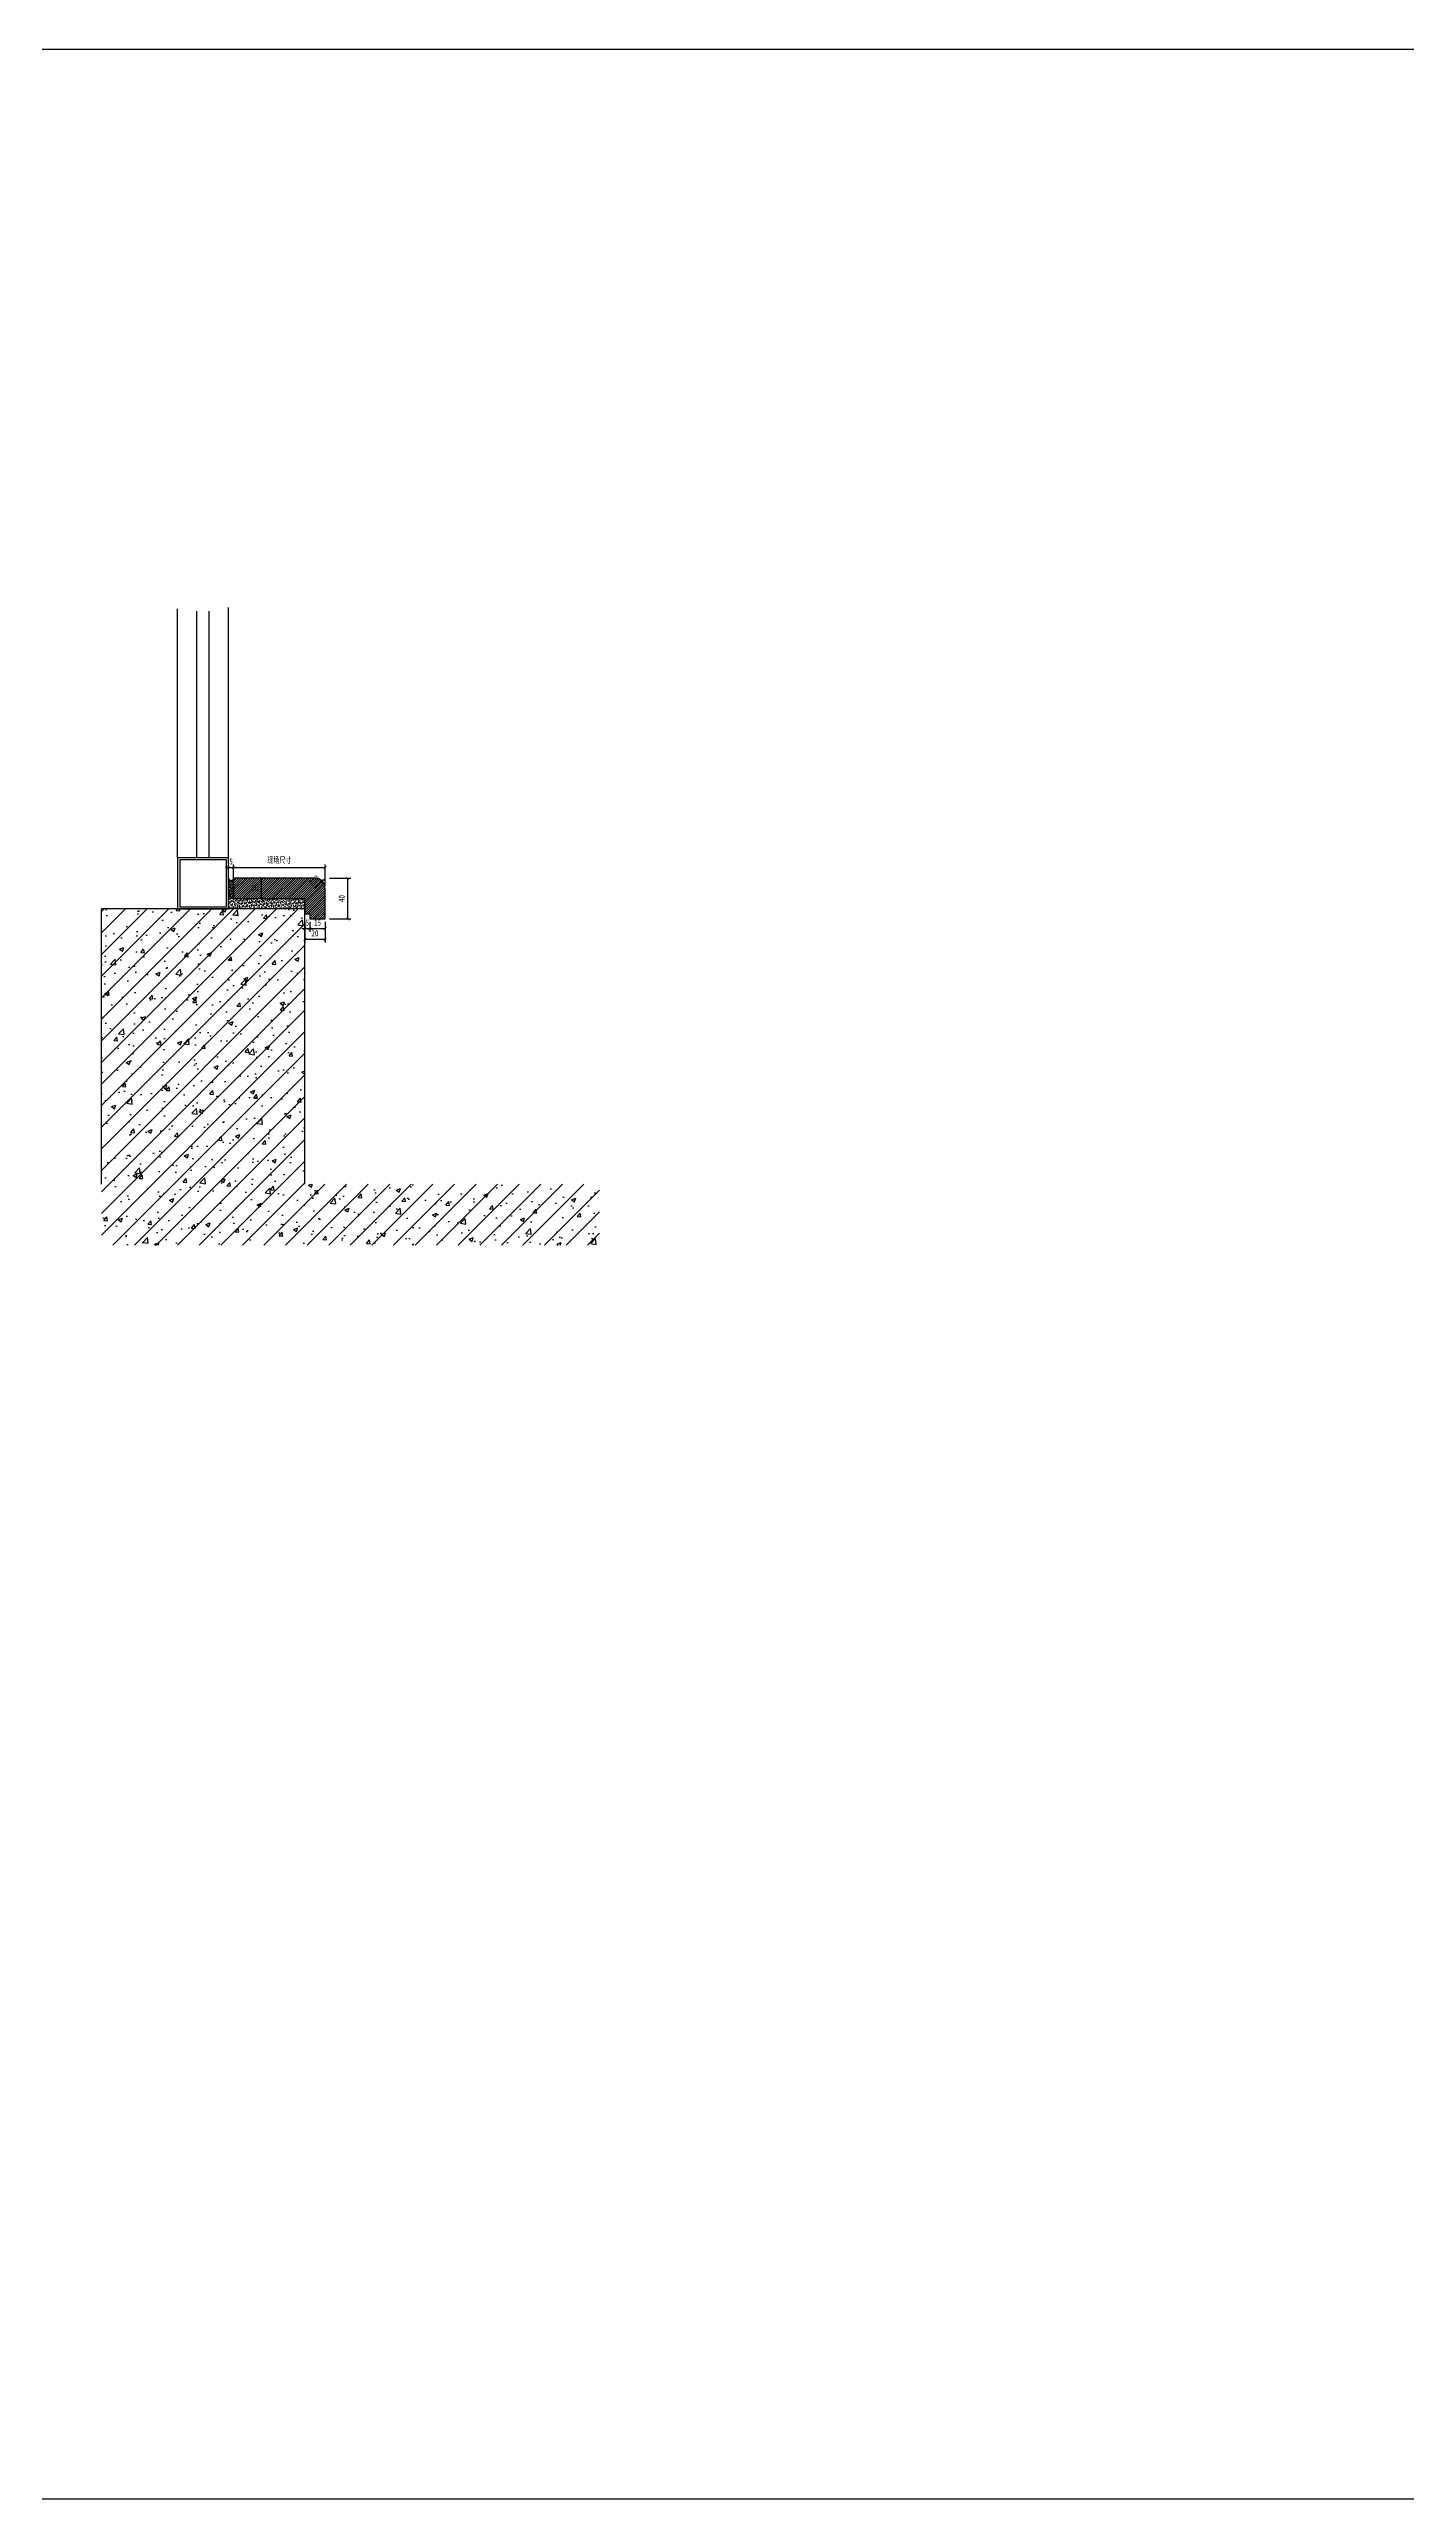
# Model space of a CAD drawing. Header units: millimetres. Extents: x 161920 to 181521, y -136232 to -127655.
# Drawn here: x 173394 to 174729, y -131700 to -129292 of the extents above; entities that cross this region are included whole.
import ezdxf

# ---------------------------------------------------------------- set-up
doc = ezdxf.new("R2010")
doc.units = ezdxf.units.MM
doc.header["$LTSCALE"] = 10
doc.header["$PDMODE"] = 3
for name, color, linetype in [('0-bh(填充)', 251, 'Continuous'), ('D-造型细线', 146, 'Continuous'), ('I-DETL-1', 1, 'Continuous'), ('I-DETL-2', 2, 'Continuous'), ('I-DETL-6', 6, 'Continuous'), ('I-DETL-8', 8, 'Continuous'), ('I-WALL-FULL', 4, 'Continuous')]:
    doc.layers.add(name, color=color, linetype=linetype)
doc.styles.add('DIM', font='SimSun.ttf', dxfattribs={"width": 0.7})
doc.dimstyles.new('3', dxfattribs={"dimscale": 3, "dimtxt": 2, "dimasz": 1, "dimexe": 1, "dimexo": 1, "dimgap": 1, "dimtad": 1, "dimdec": 0, "dimzin": 0, "dimdsep": 46, "dimtxsty": 'DIM', "dimblk": 'ARCHTICK', "dimcen": 0, "dimclrd": 5, "dimclre": 5, "dimclrt": 35, "dimadec": 0, "dimazin": 0, "dimtfac": 0.5, "dimtdec": 0, "dimtix": 1, "dimtmove": 2, "dimatfit": 2, "dimldrblk": 'A', "dimfxl": 0, "dimtolj": 1, "dimtzin": 0, "dimlwd": -1, "dimlwe": -1, "dimarcsym": 0})

# ---------------------------------------------------------------- blocks, each defined once
blk = doc.blocks.new('_ArchTick')
at = {"color": 0, "linetype": 'ByBlock', "const_width": 0.15}
blk.add_lwpolyline([(-0.5, -0.5), (0.5, 0.5)], dxfattribs=at)
blk = doc.blocks.new('*D33')
at = {"color": 5, "ltscale": 0.15}
for p, q in [((173570.3, -130114.6), (173570.3, -130093.6)), ((173575.3, -130114.6), (173575.3, -130093.6)), ((173570.3, -130096.6), (173567.3, -130096.6)), ((173570.3, -130096.6), (173575.3, -130096.6)), ((173575.3, -130096.6), (173578.3, -130096.6))]:
    blk.add_line(p, q, dxfattribs=at)
at = {"layer": 'Defpoints', "color": 0, "ltscale": 0.15}
for p in [(173570.3, -130117.7), (173575.3, -130096.6), (173575.3, -130117.7)]:
    blk.add_point(p, dxfattribs=at)
at = {"color": 5, "ltscale": 0.15, "xscale": 3, "yscale": 3, "zscale": 3}
blk.add_blockref('_ArchTick', (173570.3, -130096.6), dxfattribs=at)
at = {"color": 5, "ltscale": 0.15, "xscale": 3, "yscale": 3, "zscale": 3, "rotation": 180}
blk.add_blockref('_ArchTick', (173575.3, -130096.6), dxfattribs=at)
at = {"color": 35, "ltscale": 0.15, "insert": (173572.8, -130090.6), "char_height": 6, "attachment_point": 5, "style": 'DIM'}
blk.add_mtext('\\A1;5', dxfattribs=at)
blk = doc.blocks.new('A')
for p, q in [((-0.37, 0), (-2.13, 0)), ((-1.44, 1.15), (-1.09, 1.44)), ((-1.44, 1.15), (-0.37, 0)), ((-1.44, -1.15), (-0.37, 0)), ((-1.09, 1.44), (0, 0)), ((-1.09, -1.44), (0, 0)), ((-1.44, -1.15), (-1.09, -1.44))]:
    blk.add_line(p, q)
for points in [[(-1.44, 1.15), (-1.09, 1.44), (-0.37, 0), (0, 0)], [(-1.44, -1.15), (-1.09, -1.44), (-0.37, 0), (0, 0)]]:
    blk.add_solid(points)
blk = doc.blocks.new('*D34')
at = {"color": 5, "ltscale": 0.15}
for p, q in [((173575.3, -130114.6), (173575.3, -130093.6)), ((173665.3, -130114.6), (173665.3, -130093.6)), ((173575.3, -130096.6), (173665.3, -130096.6))]:
    blk.add_line(p, q, dxfattribs=at)
at = {"layer": 'Defpoints', "color": 0, "ltscale": 0.15}
for p in [(173575.3, -130117.7), (173665.3, -130096.6), (173665.3, -130120.9)]:
    blk.add_point(p, dxfattribs=at)
at = {"color": 5, "ltscale": 0.15, "xscale": 3, "yscale": 3, "zscale": 3, "rotation": 180}
blk.add_blockref('_ArchTick', (173575.3, -130096.6), dxfattribs=at)
at = {"color": 5, "ltscale": 0.15, "xscale": 3, "yscale": 3, "zscale": 3}
blk.add_blockref('_ArchTick', (173665.3, -130096.6), dxfattribs=at)
at = {"color": 35, "ltscale": 0.15, "insert": (173620.3, -130089.7), "char_height": 6, "attachment_point": 5, "style": 'DIM'}
blk.add_mtext('\\A1;现场尺寸', dxfattribs=at)
blk = doc.blocks.new('*D35')
at = {"color": 5, "ltscale": 0.15}
for p, q in [((173669.6, -130107.1), (173690.6, -130107.1)), ((173687.6, -130147.1), (173687.6, -130107.1)), ((173669.6, -130147.1), (173690.6, -130147.1))]:
    blk.add_line(p, q, dxfattribs=at)
at = {"layer": 'Defpoints', "color": 0, "ltscale": 0.15}
for p in [(173650.3, -130107.1), (173687.6, -130107.1), (173650.3, -130147.1)]:
    blk.add_point(p, dxfattribs=at)
at = {"color": 5, "ltscale": 0.15, "xscale": 3, "yscale": 3, "zscale": 3}
for p, rotation in [((173687.6, -130107.1), 90), ((173687.6, -130147.1), 270)]:
    blk.add_blockref('_ArchTick', p, dxfattribs=dict(at, rotation=rotation))
at = {"color": 35, "ltscale": 0.15, "insert": (173681.6, -130127.1), "char_height": 6, "attachment_point": 5, "rotation": 90, "style": 'DIM'}
blk.add_mtext('\\A1;40', dxfattribs=at)
blk = doc.blocks.new('*D36')
at = {"color": 5, "ltscale": 0.15}
for p, q in [((173655.3, -130117.1), (173662.5, -130110.1)), ((173662.5, -130110.1), (173664.7, -130108))]:
    blk.add_line(p, q, dxfattribs=at)
at = {"layer": 'Defpoints', "color": 0, "ltscale": 0.15}
for p in [(173655.3, -130117.1), (173662.5, -130110.1)]:
    blk.add_point(p, dxfattribs=at)
at = {"color": 5, "ltscale": 0.15, "xscale": 3, "yscale": 3, "zscale": 3, "rotation": 224.2328806706565}
blk.add_blockref('_ArchTick', (173662.5, -130110.1), dxfattribs=at)
at = {"color": 35, "ltscale": 0.15, "insert": (173654.7, -130109.3), "char_height": 6, "attachment_point": 5, "rotation": 44.2329, "style": 'DIM'}
blk.add_mtext('\\A1;R10', dxfattribs=at)
blk = doc.blocks.new('*D37')
at = {"color": 5, "ltscale": 0.15}
for p, q in [((173645.3, -130150.1), (173645.3, -130170.2)), ((173665.3, -130167.2), (173645.3, -130167.2)), ((173665.3, -130150.1), (173665.3, -130170.2))]:
    blk.add_line(p, q, dxfattribs=at)
at = {"layer": 'Defpoints', "color": 0, "ltscale": 0.15}
for p in [(173645.3, -130147.1), (173645.3, -130167.2), (173665.3, -130147.1)]:
    blk.add_point(p, dxfattribs=at)
at = {"color": 5, "ltscale": 0.15, "xscale": 3, "yscale": 3, "zscale": 3, "rotation": 180}
blk.add_blockref('_ArchTick', (173645.3, -130167.2), dxfattribs=at)
at = {"color": 5, "ltscale": 0.15, "xscale": 3, "yscale": 3, "zscale": 3}
blk.add_blockref('_ArchTick', (173665.3, -130167.2), dxfattribs=at)
at = {"color": 35, "ltscale": 0.15, "insert": (173655.3, -130161.2), "char_height": 6, "attachment_point": 5, "style": 'DIM'}
blk.add_mtext('\\A1;20', dxfattribs=at)
blk = doc.blocks.new('*D38')
at = {"color": 5, "ltscale": 0.15}
for p, q in [((173645.3, -130156.7), (173642.3, -130156.7)), ((173645.3, -130150.1), (173645.3, -130159.7)), ((173650.3, -130156.7), (173645.3, -130156.7)), ((173650.3, -130150.1), (173650.3, -130159.7)), ((173650.3, -130156.7), (173653.3, -130156.7))]:
    blk.add_line(p, q, dxfattribs=at)
at = {"layer": 'Defpoints', "color": 0, "ltscale": 0.15}
for p in [(173645.3, -130147.1), (173645.3, -130156.7), (173650.3, -130147.1)]:
    blk.add_point(p, dxfattribs=at)
at = {"color": 5, "ltscale": 0.15, "xscale": 3, "yscale": 3, "zscale": 3}
blk.add_blockref('_ArchTick', (173645.3, -130156.7), dxfattribs=at)
at = {"color": 5, "ltscale": 0.15, "xscale": 3, "yscale": 3, "zscale": 3, "rotation": 180}
blk.add_blockref('_ArchTick', (173650.3, -130156.7), dxfattribs=at)
at = {"color": 35, "ltscale": 0.15, "insert": (173647.8, -130150.7), "char_height": 6, "attachment_point": 5, "style": 'DIM'}
blk.add_mtext('\\A1;5', dxfattribs=at)
blk = doc.blocks.new('*D39')
at = {"color": 5, "ltscale": 0.15}
for p, q in [((173650.3, -130150.1), (173650.3, -130159.7)), ((173665.3, -130156.7), (173650.3, -130156.7)), ((173665.3, -130150.1), (173665.3, -130159.7))]:
    blk.add_line(p, q, dxfattribs=at)
at = {"layer": 'Defpoints', "color": 0, "ltscale": 0.15}
for p in [(173650.3, -130147.1), (173650.3, -130156.7), (173665.3, -130147.1)]:
    blk.add_point(p, dxfattribs=at)
at = {"color": 5, "ltscale": 0.15, "xscale": 3, "yscale": 3, "zscale": 3, "rotation": 180}
blk.add_blockref('_ArchTick', (173650.3, -130156.7), dxfattribs=at)
at = {"color": 5, "ltscale": 0.15, "xscale": 3, "yscale": 3, "zscale": 3}
blk.add_blockref('_ArchTick', (173665.3, -130156.7), dxfattribs=at)
at = {"color": 35, "ltscale": 0.15, "insert": (173657.8, -130150.7), "char_height": 6, "attachment_point": 5, "style": 'DIM'}
blk.add_mtext('\\A1;15', dxfattribs=at)
blk = doc.blocks.new('*D62')
at = {"color": 5, "ltscale": 0.15}
for p, q in [((173602.5, -130107.1), (173605.6, -130107.1)), ((173602.6, -130127.1), (173602.6, -130107.1)), ((173602.5, -130127.1), (173605.6, -130127.1))]:
    blk.add_line(p, q, dxfattribs=at)
at = {"layer": 'Defpoints', "color": 0, "ltscale": 0.15}
for p in [(173599.5, -130107.1), (173602.6, -130107.1), (173599.5, -130127.1)]:
    blk.add_point(p, dxfattribs=at)
at = {"color": 5, "ltscale": 0.15, "xscale": 3, "yscale": 3, "zscale": 3}
for p, rotation in [((173602.6, -130107.1), 90), ((173602.6, -130127.1), 270)]:
    blk.add_blockref('_ArchTick', p, dxfattribs=dict(at, rotation=rotation))
at = {"color": 35, "ltscale": 0.15, "insert": (173596.6, -130117.1), "char_height": 6, "attachment_point": 5, "rotation": 90, "style": 'DIM'}
blk.add_mtext('\\A1;20', dxfattribs=at)

msp = doc.modelspace()

# ---------------------------------------------------------------- hatches: boundary and pattern name
at = {"layer": '0-bh(填充)', "ltscale": 10}
h = msp.add_hatch(dxfattribs=at)
h.set_pattern_fill('ANSI31', color=250)
h.set_pattern_definition([(45, (0, 0), (-1.122532015, 1.122532015), [])])
edge = h.paths.add_edge_path()
edge.add_line((173575.3, -130127.1), (173645.3, -130127.1))
edge.add_line((173645.3, -130127.1), (173645.3, -130142.1))
edge.add_line((173645.3, -130142.1), (173650.3, -130142.1))
edge.add_line((173650.3, -130142.1), (173650.3, -130147.1))
edge.add_line((173650.3, -130147.1), (173665.3, -130147.1))
edge.add_line((173665.3, -130147.1), (173665.3, -130117.1))
edge.add_arc((173655.3, -130117.1), 10, 0, 90)
edge.add_line((173655.3, -130107.1), (173575.3, -130107.1))
edge.add_line((173575.3, -130107.1), (173575.3, -130127.1))
at = {"layer": '0-bh(填充)'}
h = msp.add_hatch(dxfattribs=at)
h.set_pattern_fill('AN钢筋混凝土SC10', color=249, scale=6, style=0, pattern_type=2)
h.set_pattern_definition([(45, (171199.576, -137306.908), (-10.606602, 10.606602), []), (50, (171199.576, -137306.908), (43.03561, -3.76513), [4.5, -49.5]), (355, (171199.576, -137306.91), (-8.32508, 45.13153), [3.6, -39.6]), (100.4514, (171203.16, -137307.22), (34.71056, 41.36637), [3.8244, -42.06853]), (46.1842, (171199.576, -137294.91), (64.03446, -9.93114), [6.75, -74.25]), (96.6356, (171204.91, -137295.736), (56.07976, 58.44707), [5.7366, -63.1028]), (351.1842, (171199.576, -137294.91), (56.0797, 58.4471), [5.4, -59.4]), (21, (171205.576, -137297.908), (35.81442, -24.15713), [4.5, -49.5]), (326, (171205.576, -137297.91), (14.59892, 43.509), [3.6, -39.6]), (71.4514, (171208.56, -137299.92), (50.41336, 19.35183), [3.8244, -42.06853]), (37.5, (171199.576, -137306.908), (0.72959, 19.97363), [0, -39.12, 0, -40.2, 0, -39.75]), (7.5, (171199.576, -137306.908), (15.78417, 23.6647), [0, -22.92, 0, -38.22, 0, -15.15]), (327.5, (171186.196, -137306.908), (32.029346, -1.353292), [0, -15, 0, -46.8, 0, -62.1]), (317.5, (171180.196, -137306.908), (34.99117, 6.0063), [0, -19.5, 0, -31.08, 0, -44.1])])
h.paths.add_polyline_path([(173445.3, -130407.8), (173445.3, -130467.8), (173935, -130467.8), (173935, -130407.8), (173645.3, -130407.8), (173645.3, -130137.1), (173445.3, -130137.1)])
at = {"layer": '0-bh(填充)', "ltscale": 10}
h = msp.add_hatch(dxfattribs=at)
h.set_pattern_fill('AR-SAND,_O', color=250)
h.set_pattern_definition([(37.5, (0, 0), (-0.080001565, 2.447066187), [0, -1.9304, 0, -2.159, 0, -2.06375]), (7.5, (0, 0), (2.247616416, 3.584125503), [0, -1.0414, 0, -1.7399, 0, -0.66675]), (327.5, (-1.562, 0), (3.954961851, 0.007185923), [0, -0.635, 0, -2.286, 0, -2.9845]), (317.5, (-1.562, 0), (3.81778226, 1.114646616), [0, -0.3175, 0, -1.4986, 0, -1.7145])])
h.paths.add_polyline_path([(173575.3, -130127.1), (173570.3, -130127.1), (173570.3, -130137.1), (173645.3, -130137.1), (173645.3, -130127.1)])
at = {"layer": 'I-DETL-8'}
h = msp.add_hatch(dxfattribs=at)
h.set_pattern_fill('ANSI38', color=250, scale=0.5, style=0)
h.set_pattern_definition([(45, (132892.4524, -113833.3111), (-1.122532015, 1.122532015), []), (135, (132892.4524, -113833.3111), (-3.367596045, 1.122532015), [3.96875, -2.38125])])
h.paths.add_polyline_path([(173575.3, -130107.1, -0.906911), (173570.3, -130107.1), (173570.3, -130127.1), (173575.3, -130127.1)])

# ---------------------------------------------------------------- linework, layer by layer
at = {"color": 1, "ltscale": 0.15}
msp.add_lwpolyline([(171649.5, -129292), (178613.9, -129292), (178613.9, -131700.3), (171649.5, -131700.3)], close=True, dxfattribs=at)
at = {"layer": '0-bh(填充)', "color": 250}
for p, q in [((173520.3, -130087.1), (173520.3, -129842.3)), ((173570.3, -130087.1), (173570.3, -129840.9))]:
    msp.add_line(p, q, dxfattribs=at)
at = {"layer": '0-bh(填充)', "color": 250, "ltscale": 10}
msp.add_line((173575.3, -130127.1), (173570.3, -130127.1), dxfattribs=at)
msp.add_arc((173572.8, -130106.8), 2.51, 185.5895, 354.4105, dxfattribs=at)
at = {"layer": 'D-造型细线', "color": 44, "ltscale": 0.15}
for p, q in [((173539.3, -130087.1), (173539.3, -129844.5)), ((173551.3, -130087.1), (173551.3, -129844.5))]:
    msp.add_line(p, q, dxfattribs=at)
msp.add_lwpolyline([(173520.3, -130137.1), (173570.3, -130137.1), (173570.3, -130087.1), (173520.3, -130087.1), (173520.3, -130137.1)], dxfattribs=at)
msp.add_lwpolyline([(173522.3, -130135.1), (173568.3, -130135.1), (173568.3, -130089.1), (173522.3, -130089.1)], close=True, dxfattribs=at)
at = {"layer": 'I-DETL-1'}
msp.add_line((173644.3, -130137.1), (173645.3, -130137.1), dxfattribs=at)
at = {"layer": 'I-DETL-2'}
msp.add_line((173645.3, -130137.1), (173645.3, -130129.1), dxfattribs=at)
at = {"layer": 'I-DETL-6'}
for p, q in [((173645.3, -130137.1), (173445.3, -130137.1)), ((173445.3, -130407.8), (173445.3, -130137.1)), ((173645.3, -130407.8), (173645.3, -130137.1))]:
    msp.add_line(p, q, dxfattribs=at)
at = {"layer": 'I-WALL-FULL'}
msp.add_lwpolyline([(173575.3, -130127.1), (173645.3, -130127.1), (173645.3, -130142.1), (173650.3, -130142.1), (173650.3, -130147.1), (173665.3, -130147.1), (173665.3, -130147.1), (173665.3, -130147.1), (173665.3, -130147.1), (173665.3, -130117.1, 0.414214), (173655.3, -130107.1), (173575.3, -130107.1), (173575.3, -130127.1)], format="xyb", dxfattribs=at)

# ---------------------------------------------------------------- dimensions: what is measured, and where the dimension line sits
at = {"color": 1, "ltscale": 0.15}
for base, p1, p2, picture, middle in [((173575.3, -130096.6), (173570.3, -130117.7), (173575.3, -130117.7), '*D33', (173572.8, -130090.6)), ((173645.3, -130156.7), (173650.3, -130147.1), (173645.3, -130147.1), '*D38', (173647.8, -130150.7)), ((173645.3, -130167.2), (173665.3, -130147.1), (173645.3, -130147.1), '*D37', (173655.3, -130161.2)), ((173650.3, -130156.7), (173665.3, -130147.1), (173650.3, -130147.1), '*D39', (173657.8, -130150.7))]:
    dim = msp.add_linear_dim(base=base, p1=p1, p2=p2, dimstyle='3', dxfattribs=at)
    dim.commit()
    dim.dimension.update_dxf_attribs({"geometry": picture, "text_midpoint": middle})
dim = msp.add_linear_dim(base=(173665.3, -130096.6), p1=(173575.3, -130117.7), p2=(173665.3, -130120.9), text='现场尺寸', dimstyle='3', dxfattribs=at)
dim.commit()
dim.dimension.update_dxf_attribs({"geometry": '*D34', "text_midpoint": (173620.3, -130089.7)})
for base, p1, p2, picture, middle in [((173602.6, -130107.1), (173599.5, -130127.1), (173599.5, -130107.1), '*D62', (173596.6, -130117.1)), ((173687.6, -130107.1), (173650.3, -130147.1), (173650.3, -130107.1), '*D35', (173681.6, -130127.1))]:
    dim = msp.add_linear_dim(base=base, p1=p1, p2=p2, angle=90, dimstyle='3', dxfattribs=at)
    dim.commit()
    dim.dimension.update_dxf_attribs({"geometry": picture, "text_midpoint": middle})
dim = msp.add_radius_dim(center=(173655.3, -130117.1), mpoint=(173662.5, -130110.1), dimstyle='3', dxfattribs=at)
dim.commit()
dim.dimension.update_dxf_attribs({"geometry": '*D36', "text_midpoint": (173654.7, -130109.3)})

doc.saveas('drawing.dxf')
